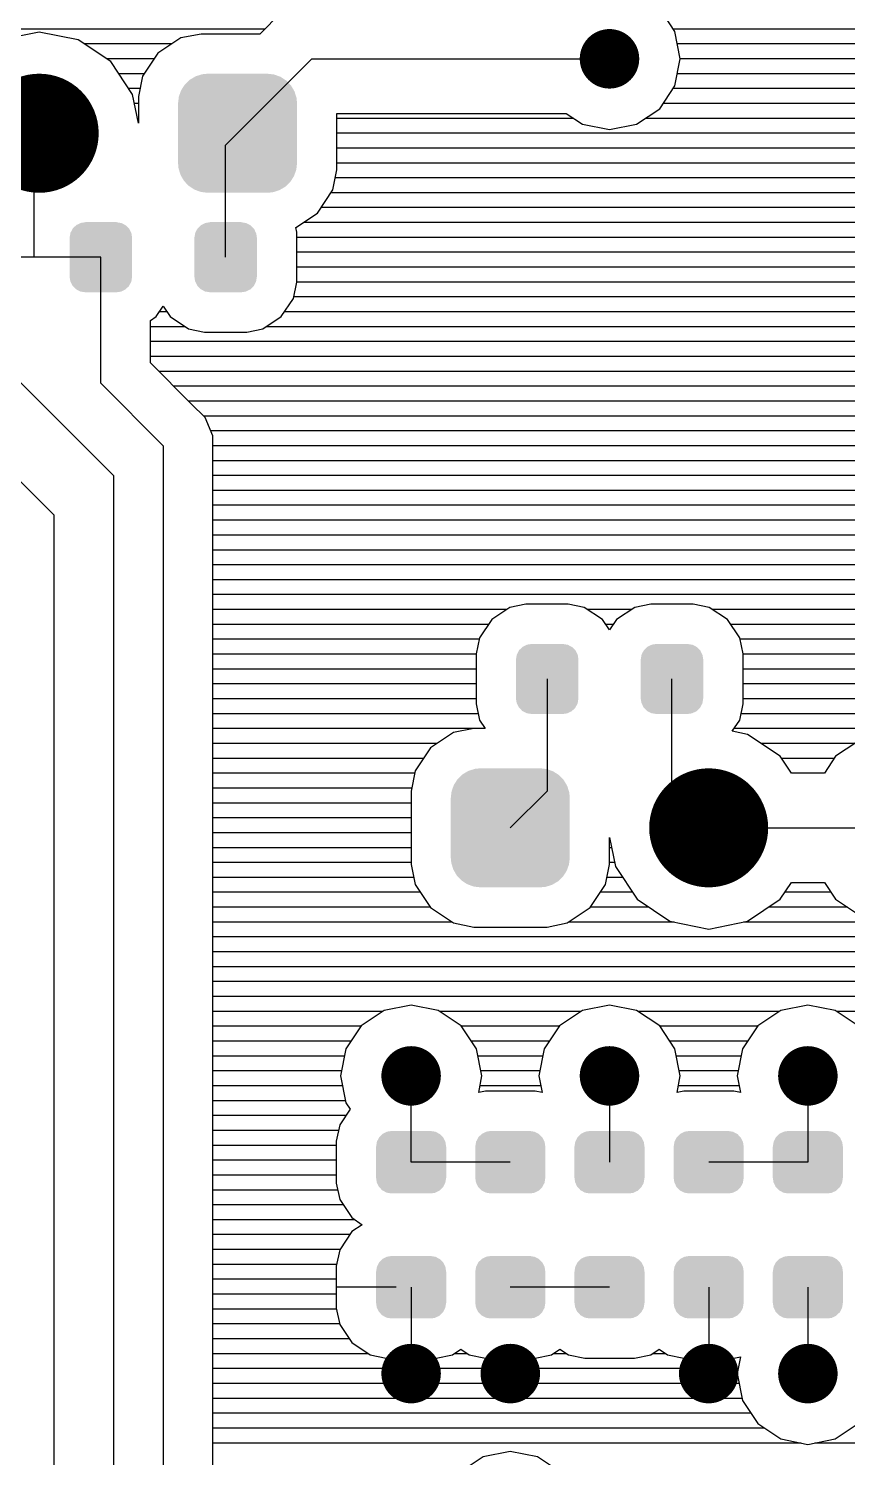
# Model space of a CAD drawing. Extents: x 295 to 953, y 10 to 290.
# Drawn here: x 620.97 to 644.04, y 192.79 to 233.02 of the extents above; entities that cross this region are included whole.
import ezdxf

# ---------------------------------------------------------------- set-up
doc = ezdxf.new("R2010")
doc.units = 0
doc.header["$LTSCALE"] = 5
doc.header["$MEASUREMENT"] = 0
doc.layers.get('0').update_dxf_attribs({"linetype": 'CONTINUOUS', "lineweight": 25})
doc.layers.add('DV-DPO-A6_BOT', color=7, linetype='CONTINUOUS')

msp = doc.modelspace()

# ---------------------------------------------------------------- linework, layer by layer
for points, const_width in [([(637.758, 232.17, -1), (636.92, 232.17, -1)], 0.838), ([(622.112, 230.074, -1), (620.435, 230.074, -1)], 1.676), ([(640.971, 210.516, -1), (639.295, 210.516, -1)], 1.676), ([(632.17, 203.531, -1), (631.332, 203.531, -1)], 0.838), ([(637.758, 203.531, -1), (636.92, 203.531, -1)], 0.838), ([(643.346, 203.531, -1), (642.508, 203.531, -1)], 0.838), ([(632.17, 195.149, -1), (631.332, 195.149, -1)], 0.838), ([(634.964, 195.149, -1), (634.126, 195.149, -1)], 0.838), ([(640.552, 195.149, -1), (639.714, 195.149, -1)], 0.838), ([(643.346, 195.149, -1), (642.508, 195.149, -1)], 0.838)]:
    msp.add_lwpolyline(points, format="xyb", close=True, dxfattribs=dict(const_width=const_width))
for points in [[(627.822, 231.736), (627.7, 231.751), (625.87, 231.736), (626.023, 231.751)], [(628.446, 231.286), (628.369, 231.417), (625.273, 231.286), (625.358, 231.417)], [(628.369, 231.417), (628.339, 231.448), (625.358, 231.417), (625.378, 231.448)], [(628.339, 231.448), (628.235, 231.557), (625.378, 231.448), (625.493, 231.557)], [(628.235, 231.557), (628.198, 231.581), (625.493, 231.557), (625.518, 231.581)], [(628.198, 231.581), (628.073, 231.663), (625.518, 231.581), (625.657, 231.663)], [(628.073, 231.663), (628.027, 231.679), (625.657, 231.663), (625.685, 231.679)], [(628.027, 231.679), (627.892, 231.728), (625.685, 231.679), (625.843, 231.728)], [(627.892, 231.728), (627.822, 231.736), (625.843, 231.728), (625.87, 231.736)], [(628.538, 230.912), (628.524, 231.066), (625.185, 230.912), (625.203, 231.066)], [(628.524, 231.066), (628.512, 231.104), (625.203, 231.066), (625.207, 231.104)], [(628.512, 231.104), (628.466, 231.251), (625.207, 231.104), (625.26, 231.251)], [(628.466, 231.251), (628.446, 231.286), (625.26, 231.251), (625.273, 231.286)], [(628.538, 229.236), (628.538, 230.912), (625.185, 229.236), (625.185, 230.912)], [(628.52, 229.082), (628.538, 229.236), (625.199, 229.082), (625.185, 229.236)], [(628.516, 229.044), (628.52, 229.082), (625.211, 229.044), (625.199, 229.082)], [(628.463, 228.898), (628.516, 229.044), (625.256, 228.898), (625.211, 229.044)], [(628.45, 228.862), (628.463, 228.898), (625.277, 228.862), (625.256, 228.898)], [(628.364, 228.731), (628.45, 228.862), (625.354, 228.731), (625.277, 228.862)], [(628.344, 228.7), (628.364, 228.731), (625.383, 228.7), (625.354, 228.731)], [(628.23, 228.591), (628.344, 228.7), (625.488, 228.591), (625.383, 228.7)], [(628.205, 228.567), (628.23, 228.591), (625.525, 228.567), (625.488, 228.591)], [(628.066, 228.486), (628.205, 228.567), (625.649, 228.486), (625.525, 228.567)], [(628.038, 228.469), (628.066, 228.486), (625.696, 228.469), (625.649, 228.486)], [(627.879, 228.42), (628.038, 228.469), (625.831, 228.42), (625.696, 228.469)], [(627.853, 228.412), (627.879, 228.42), (625.901, 228.412), (625.831, 228.42)], [(627.7, 228.398), (627.853, 228.412), (626.023, 228.398), (625.901, 228.412)], [(623.866, 227.27), (623.812, 227.38), (622.155, 227.27), (622.213, 227.38)], [(623.812, 227.38), (623.8, 227.393), (622.213, 227.38), (622.22, 227.393)], [(623.8, 227.393), (623.714, 227.48), (622.22, 227.393), (622.311, 227.48)], [(623.714, 227.48), (623.697, 227.489), (622.311, 227.48), (622.321, 227.489)], [(623.697, 227.489), (623.591, 227.545), (622.321, 227.489), (622.437, 227.545)], [(623.591, 227.545), (623.562, 227.549), (622.437, 227.545), (622.447, 227.549)], [(623.562, 227.549), (623.453, 227.567), (622.447, 227.549), (622.57, 227.567)], [(623.453, 227.567), (623.453, 227.571), (622.57, 227.567), (622.57, 227.571)], [(627.38, 227.27), (627.327, 227.38), (625.669, 227.27), (625.728, 227.38)], [(627.327, 227.38), (627.314, 227.393), (625.728, 227.38), (625.735, 227.393)], [(627.314, 227.393), (627.229, 227.48), (625.735, 227.393), (625.826, 227.48)], [(627.229, 227.48), (627.212, 227.489), (625.826, 227.48), (625.836, 227.489)], [(627.212, 227.489), (627.105, 227.545), (625.836, 227.489), (625.952, 227.545)], [(627.105, 227.545), (627.077, 227.549), (625.952, 227.545), (625.962, 227.549)], [(627.077, 227.549), (626.968, 227.567), (625.962, 227.549), (626.085, 227.567)], [(626.968, 227.567), (626.968, 227.571), (626.085, 227.567), (626.085, 227.571)], [(623.891, 227.132), (623.873, 227.255), (622.131, 227.132), (622.152, 227.255)], [(623.891, 227.129), (623.891, 227.132), (622.131, 227.129), (622.131, 227.132)], [(623.891, 226.034), (623.891, 227.129), (622.131, 226.034), (622.131, 227.129)], [(623.873, 227.255), (623.866, 227.27), (622.152, 227.255), (622.155, 227.27)], [(627.406, 227.132), (627.388, 227.255), (625.646, 227.132), (625.667, 227.255)], [(627.406, 227.129), (627.406, 227.132), (625.646, 227.129), (625.646, 227.132)], [(627.406, 226.034), (627.406, 227.129), (625.646, 226.034), (625.646, 227.129)], [(627.388, 227.255), (627.38, 227.27), (625.667, 227.255), (625.669, 227.27)], [(623.891, 226.031), (623.891, 226.034), (622.131, 226.031), (622.131, 226.034)], [(623.871, 225.908), (623.891, 226.031), (622.15, 225.908), (622.131, 226.031)], [(623.868, 225.894), (623.871, 225.908), (622.157, 225.894), (622.15, 225.908)], [(623.809, 225.783), (623.868, 225.894), (622.211, 225.783), (622.157, 225.894)], [(623.803, 225.77), (623.809, 225.783), (622.223, 225.77), (622.211, 225.783)], [(623.711, 225.683), (623.803, 225.77), (622.308, 225.683), (622.223, 225.77)], [(627.406, 226.031), (627.406, 226.034), (625.646, 226.031), (625.646, 226.034)], [(627.385, 225.908), (627.406, 226.031), (625.665, 225.908), (625.646, 226.031)], [(627.383, 225.894), (627.385, 225.908), (625.672, 225.894), (625.665, 225.908)], [(627.324, 225.783), (627.383, 225.894), (625.726, 225.783), (625.672, 225.894)], [(627.317, 225.77), (627.324, 225.783), (625.738, 225.77), (625.726, 225.783)], [(627.226, 225.683), (627.317, 225.77), (625.823, 225.683), (625.738, 225.77)], [(623.702, 225.674), (623.711, 225.683), (622.326, 225.674), (622.308, 225.683)], [(623.585, 225.618), (623.702, 225.674), (622.432, 225.618), (622.326, 225.674)], [(623.576, 225.614), (623.585, 225.618), (622.461, 225.614), (622.432, 225.618)], [(623.453, 225.596), (623.576, 225.614), (622.57, 225.596), (622.461, 225.614)], [(623.453, 225.593), (623.453, 225.596), (622.57, 225.593), (622.57, 225.596)], [(627.217, 225.674), (627.226, 225.683), (625.84, 225.674), (625.823, 225.683)], [(627.1, 225.618), (627.217, 225.674), (625.947, 225.618), (625.84, 225.674)], [(627.091, 225.614), (627.1, 225.618), (625.976, 225.614), (625.947, 225.618)], [(626.968, 225.596), (627.091, 225.614), (626.085, 225.596), (625.976, 225.614)], [(626.968, 225.593), (626.968, 225.596), (626.085, 225.593), (626.085, 225.596)], [(636.27, 215.615), (636.164, 215.67), (634.894, 215.615), (635.01, 215.67)], [(636.164, 215.67), (636.135, 215.675), (635.01, 215.67), (635.02, 215.675)], [(636.135, 215.675), (636.026, 215.693), (635.02, 215.675), (635.143, 215.693)], [(636.026, 215.693), (636.026, 215.696), (635.143, 215.693), (635.143, 215.696)], [(639.785, 215.615), (639.678, 215.67), (638.409, 215.615), (638.525, 215.67)], [(639.678, 215.67), (639.65, 215.675), (638.525, 215.67), (638.535, 215.675)], [(639.65, 215.675), (639.541, 215.693), (638.535, 215.675), (638.658, 215.693)], [(639.541, 215.693), (639.541, 215.696), (638.658, 215.693), (638.658, 215.696)], [(636.464, 215.258), (636.446, 215.38), (634.704, 215.258), (634.725, 215.38)], [(636.464, 215.255), (636.464, 215.258), (634.704, 215.255), (634.704, 215.258)], [(636.464, 214.159), (636.464, 215.255), (634.704, 214.159), (634.704, 215.255)], [(636.446, 215.38), (636.439, 215.395), (634.725, 215.38), (634.728, 215.395)], [(636.439, 215.395), (636.385, 215.506), (634.728, 215.395), (634.786, 215.506)], [(636.385, 215.506), (636.373, 215.518), (634.786, 215.506), (634.793, 215.518)], [(636.373, 215.518), (636.287, 215.606), (634.793, 215.518), (634.884, 215.606)], [(636.287, 215.606), (636.27, 215.615), (634.884, 215.606), (634.894, 215.615)], [(639.979, 215.258), (639.961, 215.38), (638.219, 215.258), (638.24, 215.38)], [(639.979, 215.255), (639.979, 215.258), (638.219, 215.255), (638.219, 215.258)], [(639.979, 214.159), (639.979, 215.255), (638.219, 214.159), (638.219, 215.255)], [(639.961, 215.38), (639.953, 215.395), (638.24, 215.38), (638.242, 215.395)], [(639.953, 215.395), (639.9, 215.506), (638.242, 215.395), (638.301, 215.506)], [(639.9, 215.506), (639.887, 215.518), (638.301, 215.506), (638.308, 215.518)], [(639.887, 215.518), (639.802, 215.606), (638.308, 215.518), (638.399, 215.606)], [(639.802, 215.606), (639.785, 215.615), (638.399, 215.606), (638.409, 215.615)], [(636.464, 214.157), (636.464, 214.159), (634.704, 214.157), (634.704, 214.159)], [(636.444, 214.034), (636.464, 214.157), (634.723, 214.034), (634.704, 214.157)], [(639.979, 214.157), (639.979, 214.159), (638.219, 214.157), (638.219, 214.159)], [(639.958, 214.034), (639.979, 214.157), (638.238, 214.034), (638.219, 214.157)], [(636.441, 214.019), (636.444, 214.034), (634.73, 214.019), (634.723, 214.034)], [(636.382, 213.908), (636.441, 214.019), (634.784, 213.908), (634.73, 214.019)], [(636.376, 213.896), (636.382, 213.908), (634.796, 213.896), (634.784, 213.908)], [(636.284, 213.808), (636.376, 213.896), (634.881, 213.808), (634.796, 213.896)], [(636.275, 213.799), (636.284, 213.808), (634.899, 213.799), (634.881, 213.808)], [(636.158, 213.744), (636.275, 213.799), (635.005, 213.744), (634.899, 213.799)], [(636.149, 213.739), (636.158, 213.744), (635.034, 213.739), (635.005, 213.744)], [(636.026, 213.722), (636.149, 213.739), (635.143, 213.722), (635.034, 213.739)], [(636.026, 213.718), (636.026, 213.722), (635.143, 213.718), (635.143, 213.722)], [(639.956, 214.019), (639.958, 214.034), (638.245, 214.019), (638.238, 214.034)], [(639.897, 213.908), (639.956, 214.019), (638.299, 213.908), (638.245, 214.019)], [(639.89, 213.896), (639.897, 213.908), (638.311, 213.896), (638.299, 213.908)], [(639.799, 213.808), (639.89, 213.896), (638.396, 213.808), (638.311, 213.896)], [(639.79, 213.799), (639.799, 213.808), (638.413, 213.799), (638.396, 213.808)], [(639.673, 213.744), (639.79, 213.799), (638.52, 213.744), (638.413, 213.799)], [(639.664, 213.739), (639.673, 213.744), (638.549, 213.739), (638.52, 213.744)], [(639.541, 213.722), (639.664, 213.739), (638.658, 213.722), (638.549, 213.739)], [(639.541, 213.718), (639.541, 213.722), (638.658, 213.718), (638.658, 213.722)], [(635.881, 212.023), (635.757, 212.105), (633.202, 212.023), (633.34, 212.105)], [(635.757, 212.105), (635.711, 212.121), (633.34, 212.105), (633.368, 212.121)], [(635.711, 212.121), (635.575, 212.17), (633.368, 212.121), (633.527, 212.17)], [(635.575, 212.17), (635.506, 212.178), (633.527, 212.17), (633.553, 212.178)], [(635.506, 212.178), (635.383, 212.193), (633.553, 212.178), (633.707, 212.193)], [(636.195, 211.546), (636.15, 211.693), (632.891, 211.546), (632.944, 211.693)], [(636.15, 211.693), (636.129, 211.728), (632.944, 211.693), (632.956, 211.728)], [(636.129, 211.728), (636.052, 211.859), (632.956, 211.728), (633.042, 211.859)], [(636.052, 211.859), (636.023, 211.89), (633.042, 211.859), (633.062, 211.89)], [(636.023, 211.89), (635.919, 211.999), (633.062, 211.89), (633.176, 211.999)], [(635.919, 211.999), (635.881, 212.023), (633.176, 211.999), (633.202, 212.023)], [(636.221, 211.354), (636.207, 211.508), (632.868, 211.354), (632.886, 211.508)], [(636.221, 209.678), (636.221, 211.354), (632.868, 209.678), (632.868, 211.354)], [(636.207, 211.508), (636.195, 211.546), (632.886, 211.508), (632.891, 211.546)], [(636.203, 209.524), (636.221, 209.678), (632.883, 209.524), (632.868, 209.678)], [(636.199, 209.486), (636.203, 209.524), (632.895, 209.486), (632.883, 209.524)], [(636.146, 209.34), (636.199, 209.486), (632.94, 209.34), (632.895, 209.486)], [(636.133, 209.304), (636.146, 209.34), (632.961, 209.304), (632.94, 209.34)], [(636.048, 209.173), (636.133, 209.304), (633.038, 209.173), (632.961, 209.304)], [(636.028, 209.142), (636.048, 209.173), (633.067, 209.142), (633.038, 209.173)], [(635.913, 209.033), (636.028, 209.142), (633.171, 209.033), (633.067, 209.142)], [(635.888, 209.009), (635.913, 209.033), (633.208, 209.009), (633.171, 209.033)], [(635.75, 208.928), (635.888, 209.009), (633.333, 208.928), (633.208, 209.009)], [(635.721, 208.911), (635.75, 208.928), (633.379, 208.911), (633.333, 208.928)], [(635.563, 208.862), (635.721, 208.911), (633.515, 208.862), (633.379, 208.911)], [(635.537, 208.854), (635.563, 208.862), (633.584, 208.854), (633.515, 208.862)], [(635.383, 208.84), (635.537, 208.854), (633.707, 208.84), (633.584, 208.854)], [(632.412, 201.962), (632.301, 201.98), (631.077, 201.962), (631.2, 201.98)], [(635.206, 201.962), (635.095, 201.98), (633.871, 201.962), (633.994, 201.98)], [(638, 201.962), (637.889, 201.98), (636.665, 201.962), (636.788, 201.98)], [(640.794, 201.962), (640.683, 201.98), (639.459, 201.962), (639.582, 201.98)], [(643.588, 201.962), (643.477, 201.98), (642.253, 201.962), (642.376, 201.98)], [(632.737, 201.542), (632.719, 201.666), (630.765, 201.542), (630.785, 201.666)], [(632.719, 201.666), (632.713, 201.68), (630.785, 201.666), (630.787, 201.68)], [(632.713, 201.68), (632.659, 201.792), (630.787, 201.68), (630.845, 201.792)], [(632.659, 201.792), (632.648, 201.803), (630.845, 201.792), (630.851, 201.803)], [(632.648, 201.803), (632.562, 201.892), (630.851, 201.803), (630.942, 201.892)], [(632.562, 201.892), (632.546, 201.901), (630.942, 201.892), (630.951, 201.901)], [(632.546, 201.901), (632.439, 201.957), (630.951, 201.901), (631.068, 201.957)], [(632.439, 201.957), (632.412, 201.962), (631.068, 201.957), (631.077, 201.962)], [(635.531, 201.542), (635.513, 201.666), (633.559, 201.542), (633.579, 201.666)], [(635.513, 201.666), (635.507, 201.68), (633.579, 201.666), (633.581, 201.68)], [(635.507, 201.68), (635.453, 201.792), (633.581, 201.68), (633.639, 201.792)], [(635.453, 201.792), (635.442, 201.803), (633.639, 201.792), (633.645, 201.803)], [(635.442, 201.803), (635.356, 201.892), (633.645, 201.803), (633.736, 201.892)], [(635.356, 201.892), (635.34, 201.901), (633.736, 201.892), (633.745, 201.901)], [(635.34, 201.901), (635.233, 201.957), (633.745, 201.901), (633.862, 201.957)], [(635.233, 201.957), (635.206, 201.962), (633.862, 201.957), (633.871, 201.962)], [(638.325, 201.542), (638.307, 201.666), (636.353, 201.542), (636.373, 201.666)], [(638.307, 201.666), (638.301, 201.68), (636.373, 201.666), (636.375, 201.68)], [(638.301, 201.68), (638.247, 201.792), (636.375, 201.68), (636.433, 201.792)], [(638.247, 201.792), (638.236, 201.803), (636.433, 201.792), (636.439, 201.803)], [(638.236, 201.803), (638.15, 201.892), (636.439, 201.803), (636.53, 201.892)], [(638.15, 201.892), (638.134, 201.901), (636.53, 201.892), (636.539, 201.901)], [(638.134, 201.901), (638.027, 201.957), (636.539, 201.901), (636.656, 201.957)], [(638.027, 201.957), (638, 201.962), (636.656, 201.957), (636.665, 201.962)], [(641.119, 201.542), (641.101, 201.666), (639.147, 201.542), (639.167, 201.666)], [(641.101, 201.666), (641.095, 201.68), (639.167, 201.666), (639.169, 201.68)], [(641.095, 201.68), (641.041, 201.792), (639.169, 201.68), (639.227, 201.792)], [(641.041, 201.792), (641.03, 201.803), (639.227, 201.792), (639.233, 201.803)], [(641.03, 201.803), (640.944, 201.892), (639.233, 201.803), (639.324, 201.892)], [(640.944, 201.892), (640.928, 201.901), (639.324, 201.892), (639.333, 201.901)], [(640.928, 201.901), (640.821, 201.957), (639.333, 201.901), (639.45, 201.957)], [(640.821, 201.957), (640.794, 201.962), (639.45, 201.957), (639.459, 201.962)], [(643.913, 201.542), (643.895, 201.666), (641.941, 201.542), (641.961, 201.666)], [(643.895, 201.666), (643.889, 201.68), (641.961, 201.666), (641.963, 201.68)], [(643.889, 201.68), (643.835, 201.792), (641.963, 201.68), (642.021, 201.792)], [(643.835, 201.792), (643.824, 201.803), (642.021, 201.792), (642.027, 201.803)], [(643.824, 201.803), (643.738, 201.892), (642.027, 201.803), (642.118, 201.892)], [(643.738, 201.892), (643.722, 201.901), (642.118, 201.892), (642.127, 201.901)], [(643.722, 201.901), (643.615, 201.957), (642.127, 201.901), (642.244, 201.957)], [(643.615, 201.957), (643.588, 201.962), (642.244, 201.957), (642.253, 201.962)], [(632.74, 200.659), (632.74, 201.542), (630.762, 200.659), (630.762, 201.542)], [(635.534, 200.659), (635.534, 201.542), (633.556, 200.659), (633.556, 201.542)], [(638.328, 200.659), (638.328, 201.542), (636.35, 200.659), (636.35, 201.542)], [(641.122, 200.659), (641.122, 201.542), (639.144, 200.659), (639.144, 201.542)], [(643.916, 200.659), (643.916, 201.542), (641.938, 200.659), (641.938, 201.542)], [(632.717, 200.535), (632.737, 200.659), (630.782, 200.535), (630.765, 200.659)], [(632.715, 200.521), (632.717, 200.535), (630.789, 200.521), (630.782, 200.535)], [(632.657, 200.409), (632.715, 200.521), (630.843, 200.409), (630.789, 200.521)], [(632.651, 200.397), (632.657, 200.409), (630.854, 200.397), (630.843, 200.409)], [(632.559, 200.308), (632.651, 200.397), (630.939, 200.308), (630.854, 200.397)], [(635.511, 200.535), (635.531, 200.659), (633.576, 200.535), (633.559, 200.659)], [(635.509, 200.521), (635.511, 200.535), (633.583, 200.521), (633.576, 200.535)], [(635.451, 200.409), (635.509, 200.521), (633.637, 200.409), (633.583, 200.521)], [(635.445, 200.397), (635.451, 200.409), (633.648, 200.397), (633.637, 200.409)], [(635.353, 200.308), (635.445, 200.397), (633.733, 200.308), (633.648, 200.397)], [(638.305, 200.535), (638.325, 200.659), (636.37, 200.535), (636.353, 200.659)], [(638.303, 200.521), (638.305, 200.535), (636.377, 200.521), (636.37, 200.535)], [(638.245, 200.409), (638.303, 200.521), (636.431, 200.409), (636.377, 200.521)], [(638.239, 200.397), (638.245, 200.409), (636.442, 200.397), (636.431, 200.409)], [(638.147, 200.308), (638.239, 200.397), (636.527, 200.308), (636.442, 200.397)], [(641.099, 200.535), (641.119, 200.659), (639.164, 200.535), (639.147, 200.659)], [(641.097, 200.521), (641.099, 200.535), (639.171, 200.521), (639.164, 200.535)], [(641.039, 200.409), (641.097, 200.521), (639.225, 200.409), (639.171, 200.521)], [(641.033, 200.397), (641.039, 200.409), (639.236, 200.397), (639.225, 200.409)], [(640.941, 200.308), (641.033, 200.397), (639.321, 200.308), (639.236, 200.397)], [(643.893, 200.535), (643.913, 200.659), (641.958, 200.535), (641.941, 200.659)], [(643.891, 200.521), (643.893, 200.535), (641.965, 200.521), (641.958, 200.535)], [(643.833, 200.409), (643.891, 200.521), (642.019, 200.409), (641.965, 200.521)], [(643.827, 200.397), (643.833, 200.409), (642.03, 200.397), (642.019, 200.409)], [(643.735, 200.308), (643.827, 200.397), (642.115, 200.308), (642.03, 200.397)], [(632.551, 200.3), (632.559, 200.308), (630.956, 200.3), (630.939, 200.308)], [(632.434, 200.243), (632.551, 200.3), (631.063, 200.243), (630.956, 200.3)], [(632.425, 200.239), (632.434, 200.243), (631.089, 200.239), (631.063, 200.243)], [(632.301, 200.22), (632.425, 200.239), (631.2, 200.22), (631.089, 200.239)], [(635.345, 200.3), (635.353, 200.308), (633.75, 200.3), (633.733, 200.308)], [(635.228, 200.243), (635.345, 200.3), (633.857, 200.243), (633.75, 200.3)], [(635.219, 200.239), (635.228, 200.243), (633.883, 200.239), (633.857, 200.243)], [(635.095, 200.22), (635.219, 200.239), (633.994, 200.22), (633.883, 200.239)], [(638.139, 200.3), (638.147, 200.308), (636.544, 200.3), (636.527, 200.308)], [(638.022, 200.243), (638.139, 200.3), (636.651, 200.243), (636.544, 200.3)], [(638.013, 200.239), (638.022, 200.243), (636.677, 200.239), (636.651, 200.243)], [(637.889, 200.22), (638.013, 200.239), (636.788, 200.22), (636.677, 200.239)], [(640.933, 200.3), (640.941, 200.308), (639.338, 200.3), (639.321, 200.308)], [(640.816, 200.243), (640.933, 200.3), (639.445, 200.243), (639.338, 200.3)], [(640.807, 200.239), (640.816, 200.243), (639.471, 200.239), (639.445, 200.243)], [(640.683, 200.22), (640.807, 200.239), (639.582, 200.22), (639.471, 200.239)], [(643.727, 200.3), (643.735, 200.308), (642.132, 200.3), (642.115, 200.308)], [(643.61, 200.243), (643.727, 200.3), (642.239, 200.243), (642.132, 200.3)], [(643.601, 200.239), (643.61, 200.243), (642.265, 200.239), (642.239, 200.243)], [(643.477, 200.22), (643.601, 200.239), (642.376, 200.22), (642.265, 200.239)], [(632.648, 198.283), (632.562, 198.372), (630.851, 198.283), (630.942, 198.372)], [(632.562, 198.372), (632.546, 198.38), (630.942, 198.372), (630.951, 198.38)], [(632.546, 198.38), (632.439, 198.437), (630.951, 198.38), (631.068, 198.437)], [(632.439, 198.437), (632.412, 198.441), (631.068, 198.437), (631.077, 198.441)], [(632.412, 198.441), (632.301, 198.46), (631.077, 198.441), (631.2, 198.46)], [(635.442, 198.283), (635.356, 198.372), (633.645, 198.283), (633.736, 198.372)], [(635.356, 198.372), (635.34, 198.38), (633.736, 198.372), (633.745, 198.38)], [(635.34, 198.38), (635.233, 198.437), (633.745, 198.38), (633.862, 198.437)], [(635.233, 198.437), (635.206, 198.441), (633.862, 198.437), (633.871, 198.441)], [(635.206, 198.441), (635.095, 198.46), (633.871, 198.441), (633.994, 198.46)], [(638.236, 198.283), (638.15, 198.372), (636.439, 198.283), (636.53, 198.372)], [(638.15, 198.372), (638.134, 198.38), (636.53, 198.372), (636.539, 198.38)], [(638.134, 198.38), (638.027, 198.437), (636.539, 198.38), (636.656, 198.437)], [(638.027, 198.437), (638, 198.441), (636.656, 198.437), (636.665, 198.441)], [(638, 198.441), (637.889, 198.46), (636.665, 198.441), (636.788, 198.46)], [(641.03, 198.283), (640.944, 198.372), (639.233, 198.283), (639.324, 198.372)], [(640.944, 198.372), (640.928, 198.38), (639.324, 198.372), (639.333, 198.38)], [(640.928, 198.38), (640.821, 198.437), (639.333, 198.38), (639.45, 198.437)], [(640.821, 198.437), (640.794, 198.441), (639.45, 198.437), (639.459, 198.441)], [(640.794, 198.441), (640.683, 198.46), (639.459, 198.441), (639.582, 198.46)], [(643.824, 198.283), (643.738, 198.372), (642.027, 198.283), (642.118, 198.372)], [(643.738, 198.372), (643.722, 198.38), (642.118, 198.372), (642.127, 198.38)], [(643.722, 198.38), (643.615, 198.437), (642.127, 198.38), (642.244, 198.437)], [(643.615, 198.437), (643.588, 198.441), (642.244, 198.437), (642.253, 198.441)], [(643.588, 198.441), (643.477, 198.46), (642.253, 198.441), (642.376, 198.46)], [(632.74, 197.138), (632.74, 198.021), (630.762, 197.138), (630.762, 198.021)], [(632.737, 198.021), (632.719, 198.145), (630.765, 198.021), (630.785, 198.145)], [(632.719, 198.145), (632.713, 198.159), (630.785, 198.145), (630.787, 198.159)], [(632.713, 198.159), (632.659, 198.271), (630.787, 198.159), (630.845, 198.271)], [(632.659, 198.271), (632.648, 198.283), (630.845, 198.271), (630.851, 198.283)], [(635.534, 197.138), (635.534, 198.021), (633.556, 197.138), (633.556, 198.021)], [(635.531, 198.021), (635.513, 198.145), (633.559, 198.021), (633.579, 198.145)], [(635.513, 198.145), (635.507, 198.159), (633.579, 198.145), (633.581, 198.159)], [(635.507, 198.159), (635.453, 198.271), (633.581, 198.159), (633.639, 198.271)], [(635.453, 198.271), (635.442, 198.283), (633.639, 198.271), (633.645, 198.283)], [(638.328, 197.138), (638.328, 198.021), (636.35, 197.138), (636.35, 198.021)], [(638.325, 198.021), (638.307, 198.145), (636.353, 198.021), (636.373, 198.145)], [(638.307, 198.145), (638.301, 198.159), (636.373, 198.145), (636.375, 198.159)], [(638.301, 198.159), (638.247, 198.271), (636.375, 198.159), (636.433, 198.271)], [(638.247, 198.271), (638.236, 198.283), (636.433, 198.271), (636.439, 198.283)], [(641.122, 197.138), (641.122, 198.021), (639.144, 197.138), (639.144, 198.021)], [(641.119, 198.021), (641.101, 198.145), (639.147, 198.021), (639.167, 198.145)], [(641.101, 198.145), (641.095, 198.159), (639.167, 198.145), (639.169, 198.159)], [(641.095, 198.159), (641.041, 198.271), (639.169, 198.159), (639.227, 198.271)], [(641.041, 198.271), (641.03, 198.283), (639.227, 198.271), (639.233, 198.283)], [(643.916, 197.138), (643.916, 198.021), (641.938, 197.138), (641.938, 198.021)], [(643.913, 198.021), (643.895, 198.145), (641.941, 198.021), (641.961, 198.145)], [(643.895, 198.145), (643.889, 198.159), (641.961, 198.145), (641.963, 198.159)], [(643.889, 198.159), (643.835, 198.271), (641.963, 198.159), (642.021, 198.271)], [(643.835, 198.271), (643.824, 198.283), (642.021, 198.271), (642.027, 198.283)], [(632.717, 197.015), (632.737, 197.138), (630.782, 197.015), (630.765, 197.138)], [(632.715, 197.001), (632.717, 197.015), (630.789, 197.001), (630.782, 197.015)], [(632.657, 196.889), (632.715, 197.001), (630.843, 196.889), (630.789, 197.001)], [(632.651, 196.877), (632.657, 196.889), (630.854, 196.877), (630.843, 196.889)], [(632.559, 196.788), (632.651, 196.877), (630.939, 196.788), (630.854, 196.877)], [(632.551, 196.779), (632.559, 196.788), (630.956, 196.779), (630.939, 196.788)], [(632.434, 196.723), (632.551, 196.779), (631.063, 196.723), (630.956, 196.779)], [(635.511, 197.015), (635.531, 197.138), (633.576, 197.015), (633.559, 197.138)], [(635.509, 197.001), (635.511, 197.015), (633.583, 197.001), (633.576, 197.015)], [(635.451, 196.889), (635.509, 197.001), (633.637, 196.889), (633.583, 197.001)], [(635.445, 196.877), (635.451, 196.889), (633.648, 196.877), (633.637, 196.889)], [(635.353, 196.788), (635.445, 196.877), (633.733, 196.788), (633.648, 196.877)], [(635.345, 196.779), (635.353, 196.788), (633.75, 196.779), (633.733, 196.788)], [(635.228, 196.723), (635.345, 196.779), (633.857, 196.723), (633.75, 196.779)], [(638.305, 197.015), (638.325, 197.138), (636.37, 197.015), (636.353, 197.138)], [(638.303, 197.001), (638.305, 197.015), (636.377, 197.001), (636.37, 197.015)], [(638.245, 196.889), (638.303, 197.001), (636.431, 196.889), (636.377, 197.001)], [(638.239, 196.877), (638.245, 196.889), (636.442, 196.877), (636.431, 196.889)], [(638.147, 196.788), (638.239, 196.877), (636.527, 196.788), (636.442, 196.877)], [(638.139, 196.779), (638.147, 196.788), (636.544, 196.779), (636.527, 196.788)], [(638.022, 196.723), (638.139, 196.779), (636.651, 196.723), (636.544, 196.779)], [(641.099, 197.015), (641.119, 197.138), (639.164, 197.015), (639.147, 197.138)], [(641.097, 197.001), (641.099, 197.015), (639.171, 197.001), (639.164, 197.015)], [(641.039, 196.889), (641.097, 197.001), (639.225, 196.889), (639.171, 197.001)], [(641.033, 196.877), (641.039, 196.889), (639.236, 196.877), (639.225, 196.889)], [(640.941, 196.788), (641.033, 196.877), (639.321, 196.788), (639.236, 196.877)], [(640.933, 196.779), (640.941, 196.788), (639.338, 196.779), (639.321, 196.788)], [(640.816, 196.723), (640.933, 196.779), (639.445, 196.723), (639.338, 196.779)], [(643.893, 197.015), (643.913, 197.138), (641.958, 197.015), (641.941, 197.138)], [(643.891, 197.001), (643.893, 197.015), (641.965, 197.001), (641.958, 197.015)], [(643.833, 196.889), (643.891, 197.001), (642.019, 196.889), (641.965, 197.001)], [(643.827, 196.877), (643.833, 196.889), (642.03, 196.877), (642.019, 196.889)], [(643.735, 196.788), (643.827, 196.877), (642.115, 196.788), (642.03, 196.877)], [(643.727, 196.779), (643.735, 196.788), (642.132, 196.779), (642.115, 196.788)], [(643.61, 196.723), (643.727, 196.779), (642.239, 196.723), (642.132, 196.779)], [(632.425, 196.718), (632.434, 196.723), (631.089, 196.718), (631.063, 196.723)], [(632.301, 196.7), (632.425, 196.718), (631.2, 196.7), (631.089, 196.718)], [(635.219, 196.718), (635.228, 196.723), (633.883, 196.718), (633.857, 196.723)], [(635.095, 196.7), (635.219, 196.718), (633.994, 196.7), (633.883, 196.718)], [(638.013, 196.718), (638.022, 196.723), (636.677, 196.718), (636.651, 196.723)], [(637.889, 196.7), (638.013, 196.718), (636.788, 196.7), (636.677, 196.718)], [(640.807, 196.718), (640.816, 196.723), (639.471, 196.718), (639.445, 196.723)], [(640.683, 196.7), (640.807, 196.718), (639.582, 196.7), (639.471, 196.718)], [(643.601, 196.718), (643.61, 196.723), (642.265, 196.718), (642.239, 196.723)], [(643.477, 196.7), (643.601, 196.718), (642.376, 196.7), (642.265, 196.718)]]:
    msp.add_solid(points)
at = {"layer": 'DV-DPO-A6_BOT'}
for p, q in [((628.091, 233.472), (627.487, 232.868)), ((639.183, 232.935), (638.753, 233.583)), ((627.627, 233.008), (605.694, 233.008)), ((660.44, 233.008), (639.133, 233.008)), ((621.273, 232.924), (620.184, 232.706)), ((622.369, 232.706), (621.273, 232.924)), ((623.291, 232.091), (622.369, 232.706)), ((625.017, 232.589), (622.542, 232.589)), ((625.263, 232.756), (624.615, 232.326)), ((625.833, 232.868), (625.263, 232.756)), ((627.487, 232.868), (625.833, 232.868)), ((639.334, 232.17), (639.183, 232.935)), ((660.646, 232.589), (639.25, 232.589)), ((624.514, 232.17), (623.168, 232.17)), ((624.615, 232.326), (624.185, 231.678)), ((628.957, 232.17), (626.861, 230.074)), ((628.957, 232.17), (637.339, 232.17)), ((639.183, 231.41), (639.334, 232.17)), ((661.071, 232.17), (639.334, 232.17)), ((623.905, 231.164), (623.291, 232.091)), ((624.235, 231.751), (623.514, 231.751)), ((654.924, 231.751), (639.25, 231.751)), ((624.185, 231.678), (624.067, 231.108)), ((638.753, 230.761), (639.183, 231.41)), ((624.118, 231.331), (623.799, 231.331)), ((624.067, 230.354), (623.905, 231.164)), ((624.067, 231.108), (624.067, 230.354)), ((654.315, 231.331), (639.133, 231.331)), ((624.067, 230.912), (623.956, 230.912)), ((629.655, 229.046), (629.655, 230.633)), ((629.655, 230.633), (636.121, 230.633)), ((636.121, 230.633), (636.579, 230.331)), ((638.104, 230.331), (638.753, 230.761)), ((654.036, 230.912), (638.853, 230.912)), ((624.067, 230.493), (624.039, 230.493)), ((636.333, 230.493), (629.655, 230.493)), ((636.579, 230.331), (637.339, 230.175)), ((637.339, 230.175), (638.104, 230.331)), ((653.879, 230.493), (638.35, 230.493)), ((621.273, 230.074), (615.685, 230.074)), ((621.134, 229.934), (621.273, 230.074)), ((621.134, 226.582), (621.134, 229.934)), ((621.692, 229.655), (621.273, 230.074)), ((626.526, 229.739), (626.861, 230.074)), ((626.526, 226.582), (626.526, 229.739)), ((653.823, 230.074), (629.655, 230.074)), ((653.823, 229.655), (629.655, 229.655)), ((629.544, 228.476), (629.655, 229.046)), ((653.823, 229.236), (629.655, 229.236)), ((653.823, 228.817), (629.611, 228.817)), ((629.113, 227.828), (629.544, 228.476)), ((653.84, 228.398), (629.493, 228.398)), ((628.499, 227.42), (629.113, 227.828)), ((653.924, 227.979), (629.214, 227.979)), ((628.527, 227.286), (628.499, 227.42)), ((654.187, 227.56), (628.717, 227.56)), ((628.527, 225.878), (628.527, 227.286)), ((654.634, 227.14), (628.527, 227.14)), ((621.134, 226.582), (619.541, 226.582)), ((623.011, 226.582), (621.134, 226.582)), ((623.011, 223.033), (623.011, 226.582)), ((677.427, 226.721), (628.527, 226.721)), ((677.41, 226.302), (628.527, 226.302)), ((628.437, 225.425), (628.527, 225.878)), ((677.41, 225.883), (628.527, 225.883)), ((628.091, 224.911), (628.437, 225.425)), ((677.41, 225.464), (628.443, 225.464)), ((624.408, 224.799), (624.57, 224.911)), ((624.57, 224.911), (624.766, 225.207)), ((624.872, 225.045), (624.665, 225.045)), ((624.766, 225.207), (624.967, 224.911)), ((624.967, 224.911), (625.481, 224.564)), ((627.577, 224.564), (628.091, 224.911)), ((677.41, 225.045), (628.18, 225.045)), ((624.408, 223.614), (624.408, 224.799)), ((625.392, 224.626), (624.408, 224.626)), ((625.481, 224.564), (625.934, 224.475)), ((627.124, 224.475), (627.577, 224.564)), ((677.41, 224.626), (627.666, 224.626)), ((677.41, 224.207), (624.408, 224.207)), ((625.934, 224.475), (627.124, 224.475)), ((677.41, 223.788), (624.408, 223.788)), ((625.559, 222.458), (624.408, 223.614)), ((677.483, 223.369), (624.649, 223.369)), ((620.575, 223.229), (623.369, 220.435)), ((624.766, 221.273), (623.011, 223.033)), ((677.695, 222.949), (625.068, 222.949)), ((678.047, 222.53), (625.487, 222.53)), ((621.692, 219.317), (618.898, 222.111)), ((625.951, 222.066), (625.559, 222.458)), ((679.048, 222.111), (625.906, 222.111)), ((626.163, 221.552), (625.951, 222.066)), ((704.797, 221.692), (626.107, 221.692)), ((626.163, 220.999), (626.163, 221.552)), ((624.766, 221.273), (624.766, 151.144)), ((704.378, 221.273), (626.163, 221.273)), ((626.163, 151.725), (626.163, 220.999)), ((703.959, 220.854), (626.163, 220.854)), ((623.369, 220.435), (623.369, 141.085)), ((703.54, 220.435), (626.163, 220.435)), ((674.723, 220.016), (626.163, 220.016)), ((621.692, 162.32), (621.692, 219.317)), ((674.203, 219.597), (626.163, 219.597)), ((673.784, 219.178), (626.163, 219.178)), ((673.365, 218.758), (626.163, 218.758)), ((672.946, 218.339), (626.163, 218.339)), ((672.527, 217.92), (626.163, 217.92)), ((672.107, 217.501), (626.163, 217.501)), ((671.688, 217.082), (626.163, 217.082)), ((634.444, 216.663), (626.163, 216.663)), ((634.534, 216.724), (634.02, 216.384)), ((634.986, 216.814), (634.534, 216.724)), ((636.177, 216.814), (634.986, 216.814)), ((636.629, 216.724), (636.177, 216.814)), ((637.143, 216.384), (636.629, 216.724)), ((637.965, 216.663), (636.719, 216.663)), ((638.054, 216.724), (637.54, 216.384)), ((638.507, 216.814), (638.054, 216.724)), ((639.697, 216.814), (638.507, 216.814)), ((640.15, 216.724), (639.697, 216.814)), ((640.664, 216.384), (640.15, 216.724)), ((671.269, 216.663), (640.239, 216.663)), ((633.93, 216.244), (626.163, 216.244)), ((634.02, 216.384), (633.673, 215.864)), ((637.339, 216.087), (637.143, 216.384)), ((637.445, 216.244), (637.238, 216.244)), ((637.54, 216.384), (637.339, 216.087)), ((641.01, 215.864), (640.664, 216.384)), ((670.85, 216.244), (640.753, 216.244)), ((633.668, 215.825), (626.163, 215.825)), ((633.673, 215.864), (633.584, 215.411)), ((641.1, 215.411), (641.01, 215.864)), ((670.649, 215.825), (641.016, 215.825)), ((633.584, 215.406), (626.163, 215.406)), ((633.584, 215.411), (633.584, 214.003)), ((641.1, 214.003), (641.1, 215.411)), ((670.587, 215.406), (641.1, 215.406)), ((633.584, 214.987), (626.163, 214.987)), ((670.587, 214.987), (641.1, 214.987)), ((633.584, 214.567), (626.163, 214.567)), ((635.584, 214.707), (635.584, 211.55)), ((639.099, 211.55), (639.099, 214.707)), ((670.587, 214.567), (641.1, 214.567)), ((633.584, 214.148), (626.163, 214.148)), ((670.587, 214.148), (641.1, 214.148)), ((633.64, 213.729), (626.163, 213.729)), ((633.584, 214.003), (633.673, 213.55)), ((641.01, 213.55), (641.1, 214.003)), ((670.587, 213.729), (641.044, 213.729)), ((633.835, 213.31), (626.163, 213.31)), ((633.517, 213.31), (632.947, 213.198)), ((633.835, 213.31), (633.517, 213.31)), ((633.673, 213.55), (633.835, 213.31)), ((640.798, 213.237), (641.01, 213.55)), ((641.228, 213.148), (640.798, 213.237)), ((645.447, 213.31), (640.848, 213.31)), ((632.489, 212.891), (626.163, 212.891)), ((632.947, 213.198), (632.299, 212.768)), ((642.15, 212.533), (641.228, 213.148)), ((644.251, 212.891), (641.608, 212.891)), ((644.631, 213.148), (643.709, 212.533)), ((632.103, 212.472), (626.163, 212.472)), ((632.299, 212.768), (631.868, 212.12)), ((642.469, 212.053), (642.15, 212.533)), ((643.67, 212.472), (642.189, 212.472)), ((643.709, 212.533), (643.391, 212.053)), ((631.857, 212.053), (626.163, 212.053)), ((631.868, 212.12), (631.751, 211.55)), ((643.391, 212.053), (642.469, 212.053)), ((643.391, 212.053), (642.469, 212.053)), ((631.773, 211.634), (626.163, 211.634)), ((631.751, 211.55), (631.751, 209.488)), ((635.584, 211.55), (634.545, 210.516)), ((640.133, 210.516), (639.099, 211.55)), ((631.751, 211.215), (626.163, 211.215)), ((631.751, 210.796), (626.163, 210.796)), ((640.133, 210.516), (645.721, 210.516)), ((631.751, 210.376), (626.163, 210.376)), ((637.339, 209.488), (637.339, 210.242)), ((637.339, 210.242), (637.507, 209.426)), ((631.751, 209.957), (626.163, 209.957)), ((637.4, 209.957), (637.339, 209.957)), ((631.751, 209.538), (626.163, 209.538)), ((631.751, 209.488), (631.868, 208.918)), ((637.227, 208.918), (637.339, 209.488)), ((637.484, 209.538), (637.339, 209.538)), ((637.507, 209.426), (638.121, 208.504)), ((631.829, 209.119), (626.163, 209.119)), ((631.868, 208.918), (632.299, 208.27)), ((636.797, 208.27), (637.227, 208.918)), ((637.708, 209.119), (637.266, 209.119)), ((642.15, 208.504), (642.469, 208.979)), ((642.469, 208.979), (643.391, 208.979)), ((643.391, 208.979), (643.709, 208.504)), ((632.008, 208.7), (626.163, 208.7)), ((637.987, 208.7), (637.087, 208.7)), ((638.121, 208.504), (639.043, 207.884)), ((641.228, 207.884), (642.15, 208.504)), ((643.575, 208.7), (642.284, 208.7)), ((643.709, 208.504), (644.631, 207.884)), ((632.293, 208.281), (626.163, 208.281)), ((632.299, 208.27), (632.947, 207.839)), ((636.149, 207.839), (636.797, 208.27)), ((638.451, 208.281), (636.802, 208.281)), ((644.039, 208.281), (641.82, 208.281)), ((632.908, 207.862), (626.163, 207.862)), ((632.947, 207.839), (633.517, 207.722)), ((633.517, 207.722), (635.579, 207.722)), ((635.579, 207.722), (636.149, 207.839)), ((639.161, 207.862), (636.188, 207.862)), ((639.043, 207.884), (640.133, 207.666)), ((640.133, 207.666), (641.228, 207.884)), ((644.749, 207.862), (641.111, 207.862)), ((647.47, 207.443), (626.163, 207.443)), ((647.196, 207.024), (626.163, 207.024)), ((647.112, 206.605), (626.163, 206.605)), ((647.107, 206.185), (626.163, 206.185)), ((647.107, 205.766), (626.163, 205.766)), ((630.952, 205.347), (626.163, 205.347)), ((630.991, 205.375), (630.343, 204.945)), ((631.751, 205.526), (630.991, 205.375)), ((632.516, 205.375), (631.751, 205.526)), ((633.165, 204.945), (632.516, 205.375)), ((636.54, 205.347), (632.556, 205.347)), ((636.579, 205.375), (635.931, 204.945)), ((637.339, 205.526), (636.579, 205.375)), ((638.104, 205.375), (637.339, 205.526)), ((638.753, 204.945), (638.104, 205.375)), ((642.128, 205.347), (638.144, 205.347)), ((642.167, 205.375), (641.519, 204.945)), ((642.927, 205.526), (642.167, 205.375)), ((643.692, 205.375), (642.927, 205.526)), ((644.341, 204.945), (643.692, 205.375)), ((647.118, 205.347), (643.732, 205.347)), ((630.337, 204.928), (626.163, 204.928)), ((630.343, 204.945), (629.912, 204.297)), ((633.595, 204.297), (633.165, 204.945)), ((635.925, 204.928), (633.17, 204.928)), ((635.931, 204.945), (635.5, 204.297)), ((639.183, 204.297), (638.753, 204.945)), ((641.513, 204.928), (638.758, 204.928)), ((641.519, 204.945), (641.088, 204.297)), ((630.052, 204.509), (626.163, 204.509)), ((635.64, 204.509), (633.455, 204.509)), ((641.228, 204.509), (639.043, 204.509)), ((629.873, 204.09), (626.163, 204.09)), ((629.912, 204.297), (629.762, 203.531)), ((633.746, 203.531), (633.595, 204.297)), ((635.461, 204.09), (633.634, 204.09)), ((635.5, 204.297), (635.35, 203.531)), ((639.334, 203.531), (639.183, 204.297)), ((641.049, 204.09), (639.222, 204.09)), ((641.088, 204.297), (640.938, 203.531)), ((629.79, 203.671), (626.163, 203.671)), ((635.378, 203.671), (633.718, 203.671)), ((640.966, 203.671), (639.306, 203.671)), ((629.817, 203.252), (626.163, 203.252)), ((629.762, 203.531), (629.912, 202.771)), ((631.751, 201.1), (631.751, 203.531)), ((633.656, 203.062), (633.746, 203.531)), ((635.405, 203.252), (633.69, 203.252)), ((635.35, 203.531), (635.439, 203.062)), ((637.339, 203.531), (637.339, 201.1)), ((639.244, 203.062), (639.334, 203.531)), ((640.993, 203.252), (639.278, 203.252)), ((640.938, 203.531), (641.027, 203.062)), ((642.927, 203.531), (642.927, 201.1)), ((629.901, 202.833), (626.163, 202.833)), ((633.846, 203.101), (633.656, 203.062)), ((635.249, 203.101), (633.846, 203.101)), ((635.439, 203.062), (635.249, 203.101)), ((639.434, 203.101), (639.244, 203.062)), ((640.837, 203.101), (639.434, 203.101)), ((641.027, 203.062), (640.837, 203.101)), ((629.912, 202.414), (626.163, 202.414)), ((630.03, 202.592), (629.739, 202.151)), ((629.912, 202.771), (630.03, 202.592)), ((629.706, 201.994), (626.163, 201.994)), ((629.739, 202.151), (629.644, 201.693)), ((629.644, 201.575), (626.163, 201.575)), ((629.644, 201.693), (629.644, 200.508)), ((629.644, 201.156), (626.163, 201.156)), ((634.545, 201.1), (631.751, 201.1)), ((642.927, 201.1), (640.133, 201.1)), ((629.644, 200.737), (626.163, 200.737)), ((629.644, 200.508), (629.739, 200.055)), ((629.683, 200.318), (626.163, 200.318)), ((629.739, 200.055), (630.08, 199.541)), ((629.84, 199.899), (626.163, 199.899)), ((630.164, 199.48), (626.163, 199.48)), ((630.08, 199.541), (630.376, 199.34)), ((630.376, 199.34), (630.08, 199.145)), ((630.024, 199.061), (626.163, 199.061)), ((630.08, 199.145), (629.739, 198.63)), ((629.745, 198.642), (626.163, 198.642)), ((629.739, 198.63), (629.644, 198.178)), ((629.655, 198.223), (626.163, 198.223)), ((629.644, 198.178), (629.644, 196.988)), ((629.644, 197.803), (626.163, 197.803)), ((631.332, 197.58), (629.644, 197.58)), ((631.751, 197.58), (631.751, 195.149)), ((637.339, 197.58), (634.545, 197.58)), ((640.133, 197.58), (640.133, 195.149)), ((642.927, 197.58), (642.927, 195.149)), ((629.644, 197.384), (626.163, 197.384)), ((631.751, 197.161), (631.751, 195.585)), ((640.133, 197.161), (640.133, 195.585)), ((629.65, 196.965), (626.163, 196.965)), ((629.644, 196.988), (629.739, 196.535)), ((629.734, 196.546), (626.163, 196.546)), ((629.739, 196.535), (630.08, 196.021)), ((630.007, 196.127), (626.163, 196.127)), ((630.08, 196.021), (630.594, 195.674)), ((630.544, 195.708), (626.163, 195.708)), ((630.594, 195.674), (631.052, 195.585)), ((631.052, 195.585), (632.455, 195.585)), ((632.455, 195.585), (632.913, 195.674)), ((632.913, 195.674), (633.148, 195.836)), ((633.338, 195.708), (632.963, 195.708)), ((633.148, 195.836), (633.388, 195.674)), ((633.388, 195.674), (633.846, 195.585)), ((633.846, 195.585), (635.249, 195.585)), ((635.249, 195.585), (635.707, 195.674)), ((635.707, 195.674), (635.942, 195.836)), ((636.132, 195.708), (635.757, 195.708)), ((635.942, 195.836), (636.182, 195.674)), ((636.182, 195.674), (636.64, 195.585)), ((636.64, 195.585), (638.043, 195.585)), ((638.043, 195.585), (638.501, 195.674)), ((638.501, 195.674), (638.736, 195.836)), ((638.926, 195.708), (638.551, 195.708)), ((638.736, 195.836), (638.976, 195.674)), ((638.976, 195.674), (639.434, 195.585)), ((639.434, 195.585), (640.837, 195.585)), ((640.837, 195.585), (641.027, 195.624)), ((641.027, 195.624), (640.938, 195.149)), ((640.966, 195.289), (626.163, 195.289)), ((640.938, 195.149), (641.088, 194.389)), ((640.993, 194.87), (626.163, 194.87)), ((641.077, 194.451), (626.163, 194.451)), ((641.088, 194.389), (641.519, 193.741)), ((641.323, 194.032), (626.163, 194.032)), ((641.709, 193.612), (626.163, 193.612)), ((641.519, 193.741), (642.167, 193.311)), ((643.692, 193.311), (644.341, 193.741)), ((642.737, 193.193), (626.163, 193.193)), ((642.167, 193.311), (642.927, 193.154)), ((642.927, 193.154), (643.692, 193.311)), ((670.587, 193.193), (643.122, 193.193)), ((633.785, 192.802), (633.137, 192.372)), ((634.545, 192.953), (633.785, 192.802)), ((635.31, 192.802), (634.545, 192.953)), ((635.959, 192.372), (635.31, 192.802))]:
    msp.add_line(p, q, dxfattribs=at)

doc.saveas('drawing.dxf')
